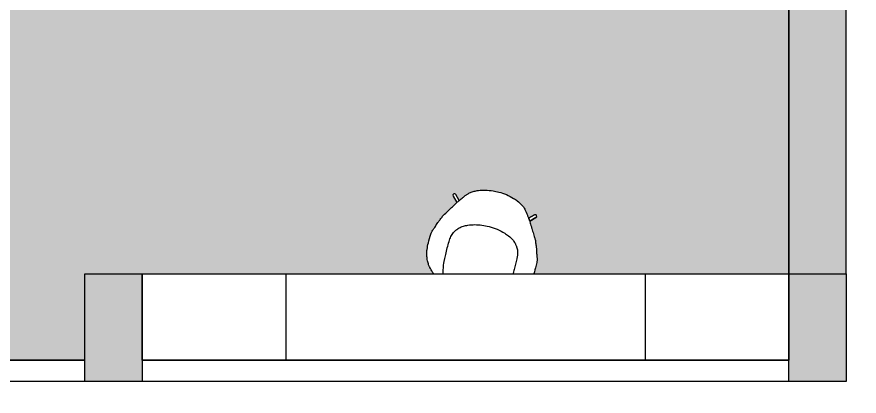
# Model space of a CAD drawing. Header units: metres. Extents: x 325971 to 582574, y 4156069 to 4412673.
# Drawn here: x 471414 to 472001, y 4265718 to 4265982 of the extents above; entities that cross this region are included whole.
import ezdxf

# ---------------------------------------------------------------- set-up
doc = ezdxf.new("R2010")
doc.units = ezdxf.units.M
doc.layers.get('0').update_dxf_attribs({"color": 5, "lineweight": 0})
doc.layers.add('0_IFC_Area', color=100, linetype='Continuous', plot=False)
for name, color, linetype in [('0_IFC_Hatch', 250, 'Continuous'), ('0_IFC_Hatch_Structure', 251, 'Continuous'), ('1_IFC_Concrete_Section', 50, 'Continuous'), ('2_IFC_Wall', 130, 'Continuous'), ('6_IFC_Furniture', 35, 'Continuous')]:
    doc.layers.add(name, color=color, linetype=linetype)

# ---------------------------------------------------------------- blocks, each defined once
blk = doc.blocks.new('*U228')
blk.add_wipeout([(0, 0), (450, 0), (450, -60), (0, -60)]).dxf.layer = '6_IFC_Furniture'
at = {"layer": '6_IFC_Furniture', "transparency": 33554687}
blk.add_lwpolyline([(0, -60), (0, 0), (450, 0), (450, -60)], close=True, dxfattribs=at)
blk = doc.blocks.new('BERJER')
blk.add_wipeout([(-26.43, -14.41), (-32.9, -24.72), (-35.77, -31.23), (-36.31, -32.82), (-36.71, -34.36), (-37.69, -36.96), (-38, -37.9), (-38, -37.9), (-38.43, -40.26), (-38.56, -42.64), (-38.59, -44.28), (-38.59, -45.79), (-38.57, -46.69), (-38.57, -46.69), (-38.48, -48.9), (-38.39, -50.1), (-38.25, -51.29), (-38, -52.76), (-38, -52.76), (-37.67, -54.22), (-37.34, -55.31), (-36.95, -56.44), (-36.57, -57.45), (-36.18, -58.38), (-35.83, -59.12), (-35.2, -60.28), (-34.58, -61.22), (-33.54, -62.51), (-33.54, -62.51), (-32.13, -64.03), (-32.13, -64.03), (-30.68, -65.51), (-30.68, -65.51), (-29.44, -66.59), (-29.76, -66.91), (-29.94, -67.1), (-30.12, -67.28), (-30.26, -67.46), (-30.36, -67.67), (-30.39, -67.77), (-30.42, -67.99), (-30.41, -68.14), (-30.3, -68.46), (-30.12, -68.69), (-30.12, -68.69), (-29.98, -68.84), (-29.68, -69.04), (-29.5, -69.1), (-29.28, -69.13), (-29.1, -69.11), (-28.77, -68.99), (-28.57, -68.84), (-28.36, -68.73), (-27.58, -67.84), (-27.58, -67.84), (-26.62, -68.38), (-26.42, -68.49), (-26.07, -68.67), (-25.57, -68.92), (-25.23, -69.08), (-24.74, -69.3), (-24.2, -69.54), (-23.86, -69.68), (-23.08, -69.99), (-22.65, -70.15), (-21.68, -70.5), (-20.92, -70.74), (-20.07, -71), (-19.63, -71.12), (-18.8, -71.34), (-17.87, -71.55), (-17.31, -71.67), (-16.55, -71.81), (-15.6, -71.97), (-14.15, -72.16), (-13.45, -72.25), (-12.75, -72.33), (-11.75, -72.43), (-9.39, -72.61), (-6.68, -72.83), (-5.96, -72.86), (-4.33, -72.94), (-2.3, -73), (-1.09, -73.02), (0.71, -73), (1.98, -73.01), (7.52, -72.82), (9.21, -72.7), (11.62, -72.5), (13.5, -72.31), (14.91, -72.13), (16.71, -71.82), (18.03, -71.54), (18.97, -71.3), (20.24, -70.94), (21.14, -70.64), (21.83, -70.41), (22.91, -70), (24.49, -69.32), (25.49, -68.84), (26.21, -68.46), (26.9, -68.07), (27.11, -67.94), (28, -68.84), (28.18, -68.98), (28.27, -69.03), (28.27, -69.03), (28.44, -69.09), (28.6, -69.12), (28.88, -69.11), (29.01, -69.08), (29.16, -69.02), (29.26, -68.96), (29.41, -68.84), (29.56, -68.69), (29.66, -68.57), (29.76, -68.4), (29.79, -68.31), (29.83, -68.17), (29.85, -67.99), (29.85, -67.99), (29.8, -67.69), (29.8, -67.69), (29.68, -67.44), (29.56, -67.28), (29.38, -67.11), (29.23, -66.95), (28.94, -66.67), (29.24, -66.42), (29.68, -66.03), (30.23, -65.49), (30.56, -65.16), (31.04, -64.68), (31.54, -64.18), (31.95, -63.75), (32.36, -63.31), (32.69, -62.95), (32.99, -62.62), (33.31, -62.25), (33.51, -62), (33.79, -61.63), (34.06, -61.25), (34.4, -60.73), (34.57, -60.44), (34.83, -59.98), (35.03, -59.6), (35.17, -59.32), (35.17, -59.32), (35.47, -58.68), (35.64, -58.3), (35.76, -58.02), (35.94, -57.58), (36.44, -56.22), (36.59, -55.8), (36.93, -54.72), (37.11, -54.04), (37.29, -53.27), (37.5, -52.17), (37.55, -51.81), (37.73, -50.39), (37.81, -49.57), (37.87, -48.75), (37.89, -48.37), (37.93, -47.48), (37.96, -46.8), (37.98, -45.86), (37.99, -45.01), (37.99, -44.01), (37.99, -43.5), (37.97, -42.71), (37.93, -41.59), (37.89, -40.79), (37.78, -39.77), (37.49, -38.41), (37.28, -37.72), (36.95, -36.84), (36.67, -36.16), (36.25, -34.85), (35.91, -33.52), (35.86, -33.3), (35.65, -32.5), (35.35, -31.73), (35.03, -31.04), (34.79, -30.49), (34.48, -29.74), (34.19, -28.99), (33.88, -28.19), (33.48, -27.18), (33.1, -26.25), (32.56, -25.17), (32.31, -24.76), (31.69, -23.76), (30.97, -22.6), (30.69, -22.14), (30.22, -21.37), (29.65, -20.42), (29.28, -19.81), (28.94, -19.24), (28.35, -18.26), (27.91, -17.52), (27.32, -16.53), (26.41, -15.04), (25.95, -14.32), (29.51, -10.76), (29.51, -10.76), (29.85, -10), (29.85, -10), (29.85, -10), (29.56, -9.3), (29.56, -9.3), (29.41, -9.16), (28.71, -8.86), (28.71, -8.86), (28, -9.16), (24.67, -12.48), (24.45, -12.17), (23.47, -10.84), (23.04, -10.24), (22.39, -9.27), (21.73, -8.41), (21.06, -7.61), (20.53, -7.05), (19.96, -6.48), (19.26, -5.85), (18.49, -5.24), (17.88, -4.79), (17.01, -4.21), (16.19, -3.73), (15.02, -3.14), (14.46, -2.89), (13.98, -2.69), (12.79, -2.25), (12.16, -2.03), (11.45, -1.8), (10.17, -1.42), (8.71, -1.04), (7.5, -0.78), (6.56, -0.6), (5.67, -0.45), (4.53, -0.29), (3.53, -0.18), (2.16, -0.07), (0.6, -0.01), (0, 0), (-2.82, -0.08), (-3.92, -0.17), (-5.06, -0.3), (-6.24, -0.46), (-7.12, -0.61), (-8.26, -0.83), (-10.74, -1.43), (-11.76, -1.73), (-13.18, -2.2), (-14.57, -2.72), (-15.68, -3.23), (-16.93, -3.9), (-17.97, -4.56), (-18.74, -5.12), (-20.01, -6.18), (-21.07, -7.23), (-22.39, -8.81), (-25.15, -12.57), (-28.52, -9.2), (-28.57, -9.16), (-28.92, -8.93), (-29.28, -8.86), (-29.28, -8.86), (-29.83, -9.03), (-30.05, -9.23), (-30.32, -9.57), (-30.42, -10), (-30.42, -10), (-30.29, -10.49), (-30.08, -10.76)]).dxf.layer = '6_IFC_Furniture'
at = {"layer": '6_IFC_Furniture'}
for p, q in [((-30.12, -9.3), (-29.98, -9.16)), ((-30.08, -10.76), (-30.12, -10.71)), ((-30.08, -10.76), (-26.43, -14.41)), ((-28.57, -9.16), (-28.52, -9.2)), ((-25.15, -12.57), (-28.52, -9.2)), ((-23.47, -10.34), (-23.47, -10.34)), ((23.33, -10.65), (23.33, -10.65)), ((24.67, -12.48), (27.95, -9.2)), ((27.95, -9.2), (24.67, -12.48)), ((29.51, -10.76), (25.95, -14.32)), ((25.95, -14.32), (29.51, -10.76)), ((28, -9.16), (27.95, -9.2)), ((27.95, -9.2), (28, -9.16)), ((29.56, -9.3), (29.41, -9.16)), ((29.41, -9.16), (29.56, -9.3)), ((29.51, -10.76), (29.56, -10.71)), ((29.56, -10.71), (29.51, -10.76)), ((24.66, -12.5), (24.66, -12.5)), ((24.66, -12.5), (24.66, -12.5)), ((29.65, -20.42), (29.65, -20.42)), ((-32.77, -24.52), (-32.77, -24.52)), ((-15.09, -27.76), (-15.09, -27.76)), ((14.08, -27.76), (14.08, -27.76)), ((32.44, -24.96), (32.44, -24.96)), ((-22.59, -33.73), (-22.59, -33.73)), ((21.57, -33.73), (21.57, -33.73)), ((-38.25, -51.29), (-38.25, -51.29)), ((-38.25, -51.3), (-38.25, -51.29)), ((37.55, -51.8), (37.55, -51.8)), ((37.55, -51.8), (37.55, -51.81)), ((-37.67, -54.22), (-37.67, -54.22)), ((36.93, -54.72), (36.93, -54.72)), ((-30.12, -67.28), (-30.08, -67.23)), ((-29.98, -68.84), (-30.12, -68.69)), ((-29.44, -66.59), (-30.08, -67.23)), ((-28.52, -68.79), (-28.57, -68.84)), ((-28.52, -68.79), (-27.58, -67.84)), ((27.11, -67.94), (27.95, -68.79)), ((28, -68.84), (27.95, -68.79)), ((29.51, -67.23), (28.94, -66.67)), ((29.56, -68.69), (29.41, -68.84)), ((29.51, -67.23), (29.56, -67.28)), ((-19.08, -70.4), (-19.08, -70.4)), ((-14.36, -71.93), (-14.36, -71.93)), ((13.35, -71.93), (13.35, -71.93)), ((18.07, -70.4), (18.07, -70.4))]:
    blk.add_line(p, q, dxfattribs=at)
for centre, start, end in [((-29.42, -10), 135, 225), ((-29.28, -9.86), 45, 135), ((28.71, -9.86), 45, 135), ((28.71, -9.86), 45, 135), ((28.85, -10), 315, 45), ((28.85, -10), 315, 45), ((-29.42, -67.99), 135, 225), ((-29.28, -68.13), 225, 315), ((28.71, -68.13), 225, 315), ((28.85, -67.99), 315, 45)]:
    blk.add_arc(centre, 1, start, end, dxfattribs=at)
for centre, major_axis, ratio, start_param, end_param in [((6.25, -26.61), (-23.32, 0.16), 0.983062, 3.742612, 3.742672), ((-36.11, -32.87), (-0.204, 0.05), 0.853059, 6.283061, 6.283092), ((-35.58, -31.32), (-0.191, 0.089), 0.835062, 6.282961, 6.283454), ((35.15, -31.8), (0.192, 0.087), 0.835062, 6.282916, 6.28341), ((35.66, -33.35), (0.205, 0.047), 0.853059, 0.000039, 0.000071), ((-24.05, -55.29), (-0.671, -0.036), 0.097698, 6.283136, 6.283162), ((-30.3, -65.58), (-0.146, -0.155), 0.726127, 6.28186, 6.281904), ((29.42, -65.98), (0.144, -0.157), 0.726127, 0.001289, 0.001333)]:
    blk.add_ellipse(centre, major_axis=major_axis, ratio=ratio, start_param=start_param, end_param=end_param, dxfattribs=at)
for points, knots in [([(-14.02, -2.5), (-12.55, -1.95), (-11.04, -1.48), (-7.73, -0.68), (-5.92, -0.37), (-2.74, -0.05), (-1.37, 0.01), (0, 0)], [0, 0, 0, 0, 4.722167, 4.722167, 10.214772, 10.214772, 14.317825, 14.317825, 14.317825, 14.317825]), ([(0, 0), (1.86, -0.01), (3.73, -0.16), (7.42, -0.72), (9.26, -1.13), (12.04, -1.98), (13.02, -2.31), (13.98, -2.69)], [0, 0, 0, 0, 5.582932, 5.582932, 11.211869, 11.211869, 14.316726, 14.316726, 14.316726, 14.316726]), ([(-22.89, -9.51), (-22.67, -9.19), (-22.36, -8.75), (-21.6, -7.81), (-21.17, -7.32), (-20.19, -6.32), (-19.63, -5.82), (-18.32, -4.78), (-17.56, -4.27), (-15.89, -3.3), (-14.97, -2.86), (-14.02, -2.5)], [0, 0, 0, 0, 2.581775, 2.581775, 4.848854, 4.848854, 7.178007, 7.178007, 9.951188, 9.951188, 13.007285, 13.007285, 13.007285, 13.007285]), ([(13.98, -2.69), (15.27, -3.2), (16.51, -3.86), (18.69, -5.34), (19.67, -6.17), (20.81, -7.33), (21.11, -7.66), (21.81, -8.49), (22.18, -8.97), (22.57, -9.53), (22.67, -9.68), (22.76, -9.82)], [0.000098, 0.000098, 0.000098, 0.000098, 4.171588, 4.171588, 7.984424, 7.984424, 9.477629, 9.477629, 11.936952, 11.936952, 13.001298, 13.001298, 13.001298, 13.001298]), ([(-25.76, -13.42), (-25.59, -13.19), (-25.35, -12.85), (-24.76, -12.04), (-24.41, -11.57), (-23.77, -10.73), (-23.5, -10.37), (-23.42, -10.27)], [0, 0, 0, 0, 3.085297, 3.085297, 6.907464, 6.907464, 11.657468, 11.657468, 11.657468, 11.657468]), ([(23.28, -10.59), (23.32, -10.65), (23.42, -10.78), (23.72, -11.19), (23.96, -11.5), (24.55, -12.31), (24.94, -12.86), (25.37, -13.47), (25.48, -13.64), (25.57, -13.77)], [2.441564, 2.441564, 2.441564, 2.441564, 4.986511, 4.986511, 8.283044, 8.283044, 12.372662, 12.372662, 14.095606, 14.095606, 14.095606, 14.095606]), ([(-29.92, -20.02), (-29.33, -19.07), (-28.8, -18.21), (-27.85, -16.66), (-27.46, -16.02), (-26.63, -14.71), (-26.24, -14.11), (-25.76, -13.43)], [0, 0, 0, 0, 4.919688, 4.919688, 9.815467, 9.815467, 13.245751, 13.245751, 13.245751, 13.245751]), ([(25.58, -13.77), (25.98, -14.36), (26.31, -14.88), (26.96, -15.93), (27.24, -16.4), (27.89, -17.49), (28.28, -18.13), (29, -19.33), (29.31, -19.86), (29.65, -20.42)], [0, 0, 0, 0, 2.920722, 2.920722, 6.309904, 6.309904, 10.382863, 10.382863, 13.249717, 13.249717, 13.249717, 13.249717]), ([(-32.64, -24.32), (-31.88, -23.15), (-31.19, -22.04), (-30.33, -20.67), (-30.12, -20.34), (-29.92, -20.02)], [0, 0, 0, 0, 5.465159, 5.465159, 7.26207, 7.26207, 7.26207, 7.26207]), ([(29.65, -20.42), (30.28, -21.47), (30.98, -22.61), (31.92, -24.14), (32.11, -24.45), (32.31, -24.76)], [0.000114, 0.000114, 0.000114, 0.000114, 5.808539, 5.808539, 7.261592, 7.261592, 7.261592, 7.261592]), ([(-35.77, -31.23), (-35.67, -31.03), (-35.57, -30.83), (-35.34, -30.34), (-35.21, -30.05), (-34.93, -29.39), (-34.78, -29.03), (-34.47, -28.26), (-34.3, -27.86), (-33.97, -27.02), (-33.79, -26.58), (-33.44, -25.76), (-33.26, -25.38), (-33.02, -24.93), (-32.96, -24.83), (-32.9, -24.72)], [0, 0, 0, 0, 1.198578, 1.198578, 2.421644, 2.421644, 3.671639, 3.671639, 4.952887, 4.952887, 6.388107, 6.388107, 7.831835, 7.831835, 8.293753, 8.293753, 8.293753, 8.293753]), ([(-21.43, -32.22), (-20.79, -31.44), (-20.04, -30.73), (-18.38, -29.47), (-17.46, -28.92), (-16.04, -28.19), (-15.57, -27.97), (-15.09, -27.76)], [0, 0, 0, 0, 3.083278, 3.083278, 6.300013, 6.300013, 7.878722, 7.878722, 7.878722, 7.878722]), ([(-15.09, -27.76), (-13.58, -27.1), (-12.01, -26.56), (-8.82, -25.74), (-7.21, -25.46), (-3.9, -25.07), (-2.2, -24.97), (-0.51, -24.97)], [0, 0, 0, 0, 4.966573, 4.966573, 9.865539, 9.865539, 14.956803, 14.956803, 14.956803, 14.956803]), ([(-0.51, -24.97), (1.49, -24.97), (3.5, -25.1), (7.4, -25.65), (9.31, -26.06), (12.14, -26.97), (13.12, -27.34), (14.08, -27.76)], [0, 0, 0, 0, 6.000811, 6.000811, 11.81739, 11.81739, 14.955509, 14.955509, 14.955509, 14.955509]), ([(14.08, -27.76), (15.56, -28.41), (17.02, -29.19), (19.08, -30.77), (19.8, -31.46), (20.42, -32.22)], [0, 0, 0, 0, 4.887523, 4.887523, 7.871637, 7.871637, 7.871637, 7.871637]), ([(32.56, -25.17), (32.76, -25.5), (32.93, -25.85), (33.22, -26.52), (33.33, -26.81), (33.63, -27.56), (33.81, -28.03), (34.17, -28.94), (34.34, -29.39), (34.66, -30.19), (34.81, -30.55), (35.06, -31.12), (35.17, -31.34), (35.29, -31.6), (35.32, -31.66), (35.34, -31.71)], [0.000015, 0.000015, 0.000015, 0.000015, 1.463164, 1.463164, 2.461602, 2.461602, 3.952475, 3.952475, 5.399433, 5.399433, 6.76177, 6.76177, 7.971355, 7.971355, 8.291446, 8.291446, 8.291446, 8.291446]), ([(-24.72, -40.11), (-24.63, -38.95), (-24.4, -37.77), (-23.67, -35.63), (-23.18, -34.63), (-22.59, -33.73)], [0.00078, 0.00078, 0.00078, 0.00078, 3.557054, 3.557054, 6.831829, 6.831829, 6.831829, 6.831829]), ([(-22.21, -33.2), (-22.02, -32.95), (-21.81, -32.7), (-21.58, -32.4), (-21.54, -32.36), (-21.51, -32.31)], [0, 0, 0, 0, 0.983156, 0.983156, 1.153372, 1.153372, 1.153372, 1.153372]), ([(21.57, -33.73), (22.13, -34.57), (22.58, -35.48), (23.28, -37.42), (23.52, -38.45), (23.67, -39.7), (23.69, -39.91), (23.71, -40.11)], [0, 0, 0, 0, 3.03309, 3.03309, 6.195678, 6.195678, 6.835827, 6.835827, 6.835827, 6.835827]), ([(-38.25, -51.29), (-38.46, -49.73), (-38.54, -48.15), (-38.62, -44.48), (-38.6, -42.37), (-38.43, -40.28)], [0, 0, 0, 0, 4.744388, 4.744388, 11.070312, 11.070312, 11.070312, 11.070312]), ([(-38.43, -40.26), (-38.39, -39.7), (-38.3, -39.13), (-38.07, -38.11), (-37.93, -37.63), (-37.67, -36.89), (-37.55, -36.59), (-37.33, -36.08), (-37.23, -35.86), (-37.16, -35.66)], [0, 0, 0, 0, 1.680774, 1.680774, 3.243881, 3.243881, 4.553002, 4.553002, 5.833838, 5.833838, 5.833838, 5.833838]), ([(-24.89, -51.29), (-24.98, -48.19), (-24.99, -45.1), (-24.81, -41.39), (-24.77, -40.75), (-24.72, -40.12)], [0, 0, 0, 0, 9.362856, 9.362856, 11.315164, 11.315164, 11.315164, 11.315164]), ([(23.71, -40.12), (23.89, -42.57), (23.95, -45.03), (23.94, -48.76), (23.92, -50.02), (23.88, -51.29)], [0, 0, 0, 0, 7.496858, 7.496858, 11.316141, 11.316141, 11.316141, 11.316141]), ([(36.67, -36.16), (36.74, -36.35), (36.82, -36.54), (37.02, -37.01), (37.12, -37.27), (37.37, -37.97), (37.51, -38.44), (37.72, -39.36), (37.79, -39.81), (37.86, -40.43), (37.87, -40.6), (37.89, -40.77)], [0, 0, 0, 0, 1.187799, 1.187799, 2.37568, 2.37568, 3.969967, 3.969967, 5.316765, 5.316765, 5.837184, 5.837184, 5.837184, 5.837184]), ([(37.89, -40.79), (37.97, -42.08), (38, -43.38), (37.98, -46.64), (37.92, -48.61), (37.67, -50.98), (37.61, -51.39), (37.55, -51.8)], [0, 0, 0, 0, 3.896315, 3.896315, 9.823589, 9.823589, 11.071904, 11.071904, 11.071904, 11.071904]), ([(-33.54, -62.51), (-33.99, -61.99), (-34.45, -61.43), (-35.41, -59.98), (-35.92, -59.02), (-36.71, -57.12), (-37.04, -56.22), (-37.34, -55.31)], [0, 0, 0, 0, 3.16589, 3.16589, 6.868918, 6.868918, 9.767126, 9.767126, 9.767126, 9.767126]), ([(-22.77, -65.64), (-23.24, -64.45), (-23.58, -63.21), (-24.16, -60.55), (-24.38, -59.13), (-24.62, -56.91), (-24.68, -56.12), (-24.72, -55.32)], [0, 0, 0, 0, 3.845714, 3.845714, 8.189485, 8.189485, 10.580323, 10.580323, 10.580323, 10.580323]), ([(23.71, -55.32), (23.62, -57.12), (23.41, -58.9), (22.79, -62.36), (22.38, -64.04), (21.76, -65.64)], [0, 0, 0, 0, 5.408638, 5.408638, 10.575027, 10.575027, 10.575027, 10.575027]), ([(36.59, -55.8), (36.35, -56.49), (36.11, -57.17), (35.46, -58.76), (35.03, -59.65), (34.22, -61.05), (33.82, -61.61), (33.19, -62.4), (32.94, -62.68), (32.69, -62.95)], [0.00015, 0.00015, 0.00015, 0.00015, 2.185579, 2.185579, 5.38893, 5.38893, 8.09236, 8.09236, 9.77786, 9.77786, 9.77786, 9.77786]), ([(36.93, -54.72), (36.91, -54.81), (36.88, -54.9), (36.77, -55.26), (36.69, -55.53), (36.6, -55.79)], [0, 0, 0, 0, 0.29264, 0.29264, 1.13396, 1.13396, 1.13396, 1.13396]), ([(-30.68, -65.51), (-31.59, -64.61), (-32.45, -63.71), (-33.36, -62.7), (-33.45, -62.6), (-33.54, -62.51)], [0, 0, 0, 0, 5.615599, 5.615599, 6.22883, 6.22883, 6.22883, 6.22883]), ([(-22.09, -70.35), (-23.48, -69.86), (-24.8, -69.31), (-27.23, -68.09), (-28.34, -67.42), (-29.66, -66.42), (-30, -66.15), (-30.31, -65.86)], [0, 0, 0, 0, 4.973556, 4.973556, 9.881123, 9.881123, 11.689312, 11.689312, 11.689312, 11.689312]), ([(-21.51, -68.28), (-21.6, -68.15), (-21.7, -68.02), (-21.97, -67.63), (-22.12, -67.36), (-22.44, -66.61), (-22.59, -66.12), (-22.77, -65.64)], [0.000017, 0.000017, 0.000017, 0.000017, 0.49894, 0.49894, 1.431957, 1.431957, 2.957661, 2.957661, 2.957661, 2.957661]), ([(-14.47, -72.12), (-16.08, -71.92), (-17.66, -71.63), (-20.17, -70.99), (-21.15, -70.69), (-22.09, -70.35)], [0, 0, 0, 0, 4.941322, 4.941322, 8.309272, 8.309272, 8.309272, 8.309272]), ([(-19.08, -70.4), (-19.84, -69.97), (-20.54, -69.43), (-21.25, -68.61), (-21.38, -68.45), (-21.51, -68.28)], [0, 0, 0, 0, 2.725589, 2.725589, 3.365525, 3.365525, 3.365525, 3.365525]), ([(20.49, -68.28), (20.11, -68.81), (19.65, -69.28), (18.81, -69.95), (18.45, -70.19), (18.07, -70.4)], [0, 0, 0, 0, 2.012174, 2.012174, 3.370444, 3.370444, 3.370444, 3.370444]), ([(21.76, -65.64), (21.63, -65.97), (21.52, -66.31), (21.28, -66.97), (21.15, -67.29), (20.83, -67.84), (20.66, -68.06), (20.49, -68.28)], [0.000075, 0.000075, 0.000075, 0.000075, 1.058573, 1.058573, 2.111423, 2.111423, 2.958125, 2.958125, 2.958125, 2.958125]), ([(29.42, -66.26), (28.71, -66.89), (27.89, -67.48), (26.04, -68.58), (25.01, -69.11), (23.03, -69.97), (22.1, -70.32), (21.14, -70.64)], [0, 0, 0, 0, 4.041624, 4.041624, 8.280199, 8.280199, 11.691979, 11.691979, 11.691979, 11.691979]), ([(-19.07, -70.41), (-19.07, -70.4), (-19.08, -70.4), (-19.08, -70.4), (-19.08, -70.4), (-19.08, -70.4)], [0, 0, 0, 0, 0.01161978, 0.01161978, 0.01593422, 0.01593422, 0.01593422, 0.01593422]), ([(-15.01, -71.81), (-15.83, -71.64), (-16.63, -71.43), (-17.98, -70.95), (-18.54, -70.7), (-19.07, -70.41)], [0, 0, 0, 0, 2.546213, 2.546213, 4.456033, 4.456033, 4.456033, 4.456033]), ([(-0.49, -73.02), (-2.93, -73.01), (-5.36, -72.92), (-10.03, -72.61), (-12.27, -72.4), (-14.47, -72.12)], [0, 0, 0, 0, 7.303196, 7.303196, 14.087232, 14.087232, 14.087232, 14.087232]), ([(-0.51, -73), (-2.93, -73), (-5.37, -72.92), (-9.99, -72.58), (-12.2, -72.33), (-14.36, -71.93)], [0, 0, 0, 0, 7.284187, 7.284187, 13.972102, 13.972102, 13.972102, 13.972102]), ([(13.35, -71.93), (11.54, -72.26), (9.7, -72.49), (5.76, -72.84), (3.65, -72.94), (0.85, -73), (0.17, -73), (-0.51, -73)], [0, 0, 0, 0, 5.59159, 5.59159, 11.932839, 11.932839, 13.975033, 13.975033, 13.975033, 13.975033]), ([(13.5, -72.31), (11.7, -72.51), (9.89, -72.67), (5.71, -72.93), (3.33, -73.01), (0.47, -73.03), (-0.01, -73.03), (-0.49, -73.02)], [0, 0, 0, 0, 5.513943, 5.513943, 12.642943, 12.642943, 14.088859, 14.088859, 14.088859, 14.088859]), ([(21.14, -70.64), (21.1, -70.66), (21.06, -70.67), (20.89, -70.73), (20.76, -70.77), (20.24, -70.94), (19.85, -71.06), (18.24, -71.51), (16.97, -71.79), (14.96, -72.13), (14.23, -72.23), (13.5, -72.31)], [0, 0, 0, 0, 0.151196, 0.151196, 0.604799, 0.604799, 1.966083, 1.966083, 6.064186, 6.064186, 8.315285, 8.315285, 8.315285, 8.315285]), ([(18.06, -70.41), (17.28, -70.84), (16.44, -71.16), (15.05, -71.57), (14.53, -71.7), (14, -71.81)], [0.000012, 0.000012, 0.000012, 0.000012, 2.79923, 2.79923, 4.454287, 4.454287, 4.454287, 4.454287]), ([(18.07, -70.4), (18.07, -70.4), (18.07, -70.4), (18.06, -70.4), (18.06, -70.4), (18.06, -70.41)], [0, 0, 0, 0, 0.00752743, 0.00752743, 0.0159328, 0.0159328, 0.0159328, 0.0159328])]:
    blk.add_open_spline(points, degree=3, knots=knots, dxfattribs=at)
for points, degree in [([(-23.47, -10.34), (-23.29, -10.09), (-23.13, -9.85), (-22.9, -9.51)], 3), ([(22.77, -9.82), (23, -10.16), (23.15, -10.4), (23.33, -10.65)], 3), ([(-32.9, -24.72), (-32.86, -24.66), (-32.81, -24.59), (-32.77, -24.52)], 3), ([(-32.77, -24.52), (-32.73, -24.45), (-32.68, -24.39), (-32.64, -24.32)], 3), ([(32.31, -24.76), (32.35, -24.83), (32.39, -24.89), (32.44, -24.96)], 3), ([(32.44, -24.96), (32.48, -25.03), (32.52, -25.1), (32.56, -25.17)], 3), ([(-37.16, -35.66), (-36.83, -34.79), (-36.57, -33.94), (-36.36, -33.03)], 3), ([(-36.36, -33.03), (-36.35, -32.98), (-36.34, -32.93), (-36.32, -32.88)], 3), ([(-36.32, -32.88), (-36.32, -32.86), (-36.31, -32.84), (-36.31, -32.82)], 3), ([(-36.31, -32.82), (-36.18, -32.29), (-36.01, -31.77), (-35.77, -31.25)], 3), ([(-35.77, -31.25), (-35.77, -31.24), (-35.77, -31.24), (-35.77, -31.23)], 3), ([(-35.77, -31.25), (-35.77, -31.25), (-35.77, -31.25), (-35.77, -31.25)], 3), ([(-22.59, -33.73), (-22.47, -33.55), (-22.34, -33.38), (-22.21, -33.2)], 3), ([(-22.21, -33.2), (-22.21, -33.2), (-22.21, -33.2), (-22.21, -33.2)], 3), ([(-21.51, -32.31), (-21.48, -32.28), (-21.46, -32.25), (-21.43, -32.22)], 3), ([(-21.43, -32.22), (-21.43, -32.22), (-21.43, -32.22), (-21.43, -32.22), (-21.43, -32.22), (-21.43, -32.22)], 5), ([(20.42, -32.22), (20.42, -32.22), (20.42, -32.22), (20.42, -32.22), (20.42, -32.22), (20.42, -32.22)], 5), ([(20.42, -32.22), (20.44, -32.25), (20.47, -32.28), (20.49, -32.31)], 3), ([(20.49, -32.31), (20.49, -32.31), (20.49, -32.31), (20.49, -32.31)], 3), ([(20.49, -32.31), (20.73, -32.61), (20.97, -32.9), (21.2, -33.2)], 3), ([(21.2, -33.2), (21.2, -33.2), (21.2, -33.2), (21.2, -33.2)], 3), ([(21.2, -33.2), (21.33, -33.38), (21.45, -33.55), (21.57, -33.73)], 3), ([(35.34, -31.71), (35.35, -31.72), (35.35, -31.72), (35.35, -31.73)], 3), ([(35.35, -31.73), (35.35, -31.73), (35.35, -31.73), (35.35, -31.73)], 3), ([(35.35, -31.73), (35.58, -32.25), (35.74, -32.78), (35.86, -33.3)], 3), ([(35.86, -33.3), (35.87, -33.32), (35.87, -33.34), (35.88, -33.36)], 3), ([(35.88, -33.36), (35.89, -33.41), (35.9, -33.47), (35.91, -33.52)], 3), ([(35.91, -33.52), (36.11, -34.43), (36.36, -35.28), (36.67, -36.16)], 3), ([(-38.43, -40.28), (-38.43, -40.27), (-38.43, -40.26), (-38.43, -40.26)], 3), ([(-24.72, -40.12), (-24.72, -40.12), (-24.72, -40.12), (-24.72, -40.12)], 3), ([(23.71, -40.12), (23.71, -40.12), (23.71, -40.12), (23.71, -40.12)], 3), ([(37.89, -40.77), (37.89, -40.78), (37.89, -40.78), (37.89, -40.79)], 3), ([(-37.67, -54.22), (-37.93, -53.26), (-38.11, -52.28), (-38.25, -51.3)], 3), ([(-24.72, -55.32), (-24.8, -53.98), (-24.85, -52.63), (-24.89, -51.29)], 3), ([(23.88, -51.29), (23.84, -52.63), (23.78, -53.98), (23.71, -55.32)], 3), ([(37.55, -51.81), (37.41, -52.79), (37.2, -53.76), (36.93, -54.72)], 3), ([(-37.34, -55.3), (-37.46, -54.94), (-37.57, -54.58), (-37.67, -54.22)], 3), ([(-37.34, -55.31), (-37.34, -55.3), (-37.34, -55.3), (-37.34, -55.3)], 3), ([(36.6, -55.79), (36.59, -55.8), (36.59, -55.8), (36.59, -55.8)], 3), ([(32.69, -62.95), (31.79, -63.94), (30.81, -64.94), (29.8, -65.92)], 3), ([(-30.45, -65.73), (-30.53, -65.66), (-30.6, -65.59), (-30.68, -65.51)], 3), ([(-30.31, -65.86), (-30.36, -65.82), (-30.4, -65.78), (-30.45, -65.73)], 3), ([(-22.09, -70.35), (-22.09, -70.35), (-22.09, -70.35), (-22.09, -70.35)], 3), ([(29.56, -66.14), (29.51, -66.18), (29.47, -66.22), (29.42, -66.26)], 3), ([(29.79, -65.92), (29.72, -65.99), (29.64, -66.07), (29.56, -66.14)], 3), ([(-15.01, -71.81), (-15.01, -71.81), (-15.01, -71.81), (-15.01, -71.81)], 3), ([(-14.36, -71.93), (-14.58, -71.89), (-14.79, -71.85), (-15.01, -71.81)], 3), ([(14, -71.81), (13.78, -71.85), (13.57, -71.89), (13.35, -71.93)], 3), ([(14, -71.81), (14, -71.81), (14, -71.81), (14, -71.81), (14, -71.81), (14, -71.81)], 5), ([(21.14, -70.64), (21.14, -70.64), (21.14, -70.64), (21.14, -70.64)], 3)]:
    blk.add_open_spline(points, degree=degree, dxfattribs=at)
blk = doc.blocks.new('FDS')
at = {"layer": '0_IFC_Area'}
blk.add_lwpolyline([(980, -500), (1020, -500), (1020, -560), (1470, -560), (1470, -30), (1120, -30), (1120, -289.08), (945, -289.08), (945, -30), (240, -30), (240, -560), (980, -560)], close=True, dxfattribs=at)
blk = doc.blocks.new('A$C5a9d5412')
at = {"layer": '0_IFC_Hatch', "true_color": 0x939598}
h = blk.add_hatch(color=252, dxfattribs=at)
h.dxf.hatch_style = 1
h.paths.add_polyline_path([(-490, -470), (-450, -470), (-450, -530), (0, -530), (0, 0), (-350, 0), (-350, -259.08), (-525, -259.08), (-525, 0), (-1230, 0), (-1230, -530), (-490, -530)])
h.paths.add_polyline_path([(-1389.99, -445), (-1380, -445), (-1380, -470), (-1240, -470), (-1240, -145), (-1440, -145), (-1440, -295), (-1390, -295)])
at = {"layer": '0_IFC_Area'}
blk.add_lwpolyline([(-490, -470), (-450, -470), (-450, -530), (0, -530), (0, 0), (-350, 0), (-350, -259.08), (-525, -259.08), (-525, 0), (-1230, 0), (-1230, -530), (-490, -530)], close=True, dxfattribs=at)

msp = doc.modelspace()

# ---------------------------------------------------------------- linework, layer by layer
at = {"layer": '2_IFC_Wall'}
for points in [[(471461.56, 4265743.22), (470721.56, 4265743.22)], [(471461.56, 4265728.22), (470721.56, 4265728.22)], [(471951.56, 4265728.22), (471501.56, 4265728.22)]]:
    msp.add_lwpolyline(points, dxfattribs=at)

# ---------------------------------------------------------------- block references
msp.add_blockref('A$C5a9d5412', (471951.56, 4266273.22))

# ---------------------------------------------------------------- next in the draw order: block references
at = {"rotation": 345.4560992539366}
msp.add_blockref('BERJER', (471749.74, 4265860.19), dxfattribs=at)

# ---------------------------------------------------------------- next in the draw order: block references
at = {"rotation": 180.0000000002223}
msp.add_blockref('*U228', (471951.56, 4265743.22), dxfattribs=at)

# ---------------------------------------------------------------- next in the draw order: hatches: boundary and pattern name
at = {"layer": '0_IFC_Hatch_Structure'}
h = msp.add_hatch(color=256, dxfattribs=at)
h.dxf.hatch_style = 1
h.paths.add_polyline_path([(470491.56, 4266283.22), (470511.56, 4266283.22), (470511.56, 4266303.22), (470491.56, 4266303.22)])
h.paths.add_polyline_path([(470491.56, 4266128.22), (470511.56, 4266128.22), (470511.56, 4266148.22), (470491.56, 4266148.22)])
edge = h.paths.add_edge_path()
edge.add_arc((470501.56, 4267065.47), 220, 180, 270)
edge.add_arc((470501.56, 4267065.47), 220, 270, 360)
edge.add_line((470721.56, 4267065.47), (470721.56, 4267110.47))
edge.add_line((470721.56, 4267110.47), (470692.17, 4267110.47))
edge.add_line((470692.17, 4267110.47), (470692.17, 4267065.47))
edge.add_arc((470501.99, 4267065.3), 190.18, -269.87088, 0.0538, ccw=False)
edge.add_line((470501.56, 4267255.47), (470561.56, 4267255.47))
edge.add_line((470561.56, 4267255.47), (470561.56, 4267285.47))
edge.add_line((470561.56, 4267285.47), (470281.56, 4267285.47))
edge.add_line((470281.56, 4267285.47), (470281.56, 4267075.47))
edge.add_line((470281.56, 4267075.47), (470281.56, 4267065.47))
edge = h.paths.add_edge_path()
edge.add_arc((470501.56, 4269517.96), 220, 180, 270)
edge.add_arc((470501.56, 4269517.96), 220, 270, 360)
edge.add_line((470721.56, 4269517.96), (470721.56, 4269562.96))
edge.add_line((470721.56, 4269562.96), (470692.17, 4269562.96))
edge.add_line((470692.17, 4269562.96), (470692.17, 4269517.96))
edge.add_arc((470501.99, 4269517.78), 190.18, -269.87088, 0.0538, ccw=False)
edge.add_line((470501.56, 4269707.96), (470561.56, 4269707.96))
edge.add_line((470561.56, 4269707.96), (470561.56, 4269737.96))
edge.add_line((470561.56, 4269737.96), (470281.56, 4269737.96))
edge.add_line((470281.56, 4269737.96), (470281.56, 4269527.96))
edge.add_line((470281.56, 4269527.96), (470281.56, 4269517.96))
edge = h.paths.add_edge_path(flags=17)
edge.add_arc((470501.56, 4269517.96), 220, -90, 0, ccw=False)
edge.add_arc((470501.56, 4269517.96), 220, 270, 360)
edge = h.paths.add_edge_path(flags=17)
edge.add_arc((470501.56, 4269517.96), 220, 180, 270)
edge.add_arc((470501.56, 4269517.96), 220, 180, 270)
edge = h.paths.add_edge_path(flags=17)
edge.add_line((470281.56, 4269527.96), (470281.56, 4269517.96))
edge.add_line((470281.56, 4269527.96), (470281.56, 4269517.96))
edge = h.paths.add_edge_path(flags=17)
edge.add_line((470281.56, 4269737.96), (470281.56, 4269527.96))
edge.add_line((470281.56, 4269737.96), (470281.56, 4269527.96))
edge = h.paths.add_edge_path(flags=17)
edge.add_line((470561.56, 4269737.96), (470281.56, 4269737.96))
edge.add_line((470561.56, 4269737.96), (470281.56, 4269737.96))
edge = h.paths.add_edge_path(flags=17)
edge.add_line((470561.56, 4269707.96), (470561.56, 4269737.96))
edge.add_line((470561.56, 4269707.96), (470561.56, 4269737.96))
edge = h.paths.add_edge_path(flags=16)
edge.add_line((470501.56, 4269707.96), (470561.56, 4269707.96))
edge.add_line((470501.56, 4269707.96), (470561.56, 4269707.96))
edge = h.paths.add_edge_path(flags=17)
edge.add_arc((470501.99, 4269517.78), 190.18, 90.12912, 360.0538)
edge.add_arc((470501.99, 4269517.78), 190.18, 90.12912, 360.0538)
edge = h.paths.add_edge_path(flags=16)
edge.add_line((470692.17, 4269562.96), (470692.17, 4269517.96))
edge.add_line((470692.17, 4269562.96), (470692.17, 4269517.96))
edge = h.paths.add_edge_path(flags=17)
edge.add_line((470721.56, 4269562.96), (470692.17, 4269562.96))
edge.add_line((470721.56, 4269562.96), (470692.17, 4269562.96))
edge = h.paths.add_edge_path(flags=17)
edge.add_line((470721.56, 4269517.96), (470721.56, 4269562.96))
edge.add_line((470721.56, 4269517.96), (470721.56, 4269562.96))
h.paths.add_polyline_path([(471991.56, 4265803.22), (471991.56, 4266243.22), (471951.56, 4266243.22), (471951.56, 4265803.22)])
h = msp.add_hatch(color=256, dxfattribs=at)
h.dxf.hatch_style = 1
h.paths.add_polyline_path([(471501.56, 4265728.22), (471461.56, 4265728.22), (471461.56, 4265803.22), (471501.56, 4265803.22)])
h = msp.add_hatch(color=256, dxfattribs=at)
h.dxf.hatch_style = 1
h.paths.add_polyline_path([(471991.56, 4265728.22), (471951.56, 4265728.22), (471951.56, 4265803.22), (471991.56, 4265803.22)])

# ---------------------------------------------------------------- next in the draw order: linework, layer by layer
msp.add_circle((454272.47, 4284370.75, -128301.82), 128301.89)
at = {"layer": '1_IFC_Concrete_Section'}
msp.add_lwpolyline([(471991.56, 4265803.22), (471991.56, 4266243.22), (471951.56, 4266243.22), (471951.56, 4265803.22), (471991.56, 4265803.22)], dxfattribs=at)
for points in [[(471501.56, 4265728.22), (471461.56, 4265728.22), (471461.56, 4265803.22), (471501.56, 4265803.22)], [(471991.56, 4265728.22), (471951.56, 4265728.22), (471951.56, 4265803.22), (471991.56, 4265803.22)]]:
    msp.add_lwpolyline(points, close=True, dxfattribs=at)
at = {"layer": '2_IFC_Wall'}
msp.add_lwpolyline([(471951.56, 4265743.22), (471501.56, 4265743.22)], dxfattribs=at)
at = {"layer": '6_IFC_Furniture'}
for points in [[(471601.56, 4265803.22), (471601.56, 4265743.22)], [(471851.56, 4265803.22), (471851.56, 4265743.22)]]:
    msp.add_lwpolyline(points, dxfattribs=at)

# ---------------------------------------------------------------- next in the draw order: block references
at = {"layer": '1_IFC_Concrete_Section'}
msp.add_blockref('FDS', (470481.56, 4266303.22), dxfattribs=at)

doc.saveas('drawing.dxf')
